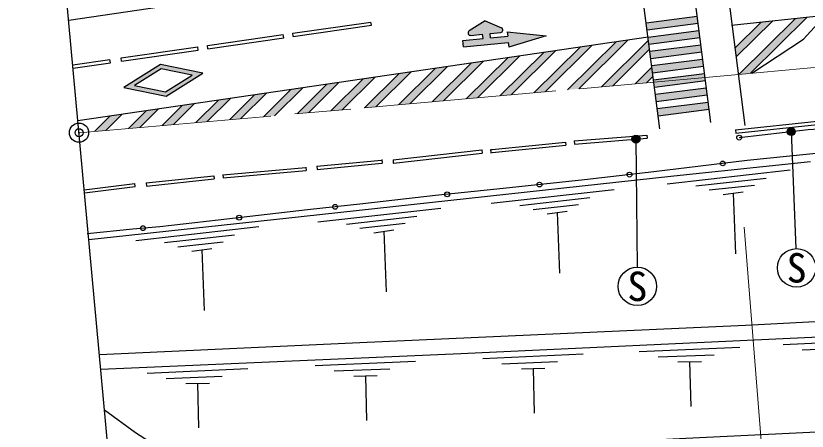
# Model space of a CAD drawing. Units: millimetres at full size, sheet at 1:1000; details may follow other scales. Extents: x 40000 to 680000, y 20000 to 380000.
# Drawn here: x 71138 to 120474, y 266452 to 292336 of the extents above; entities that cross this region are included whole.
import ezdxf
from ezdxf.enums import TextEntityAlignment as Align

# ---------------------------------------------------------------- set-up
doc = ezdxf.new("R2010")
doc.units = ezdxf.units.MM
doc.header["$LTSCALE"] = 1000
doc.header["$PDMODE"] = 32
doc.header["$PDSIZE"] = 500
doc.linetypes.add('CHAIN', pattern=[18.5, 12, -1.5, 3.5, -1.5])
for name, color, linetype, lineweight in [('M-BGD', 7, 'Continuous', 25), ('M-BGD-EXST', 7, 'Continuous', 25), ('M-BMK', 2, 'CHAIN', 13), ('M-BMK-OTRS', 5, 'Continuous', 25), ('M-BMK-SRVR', 3, 'Continuous', 25), ('M-STR-HTXT', 7, 'Continuous', 13), ('M-STR-STRC', 7, 'Continuous', 25)]:
    doc.layers.add(name, color=color, linetype=linetype, lineweight=lineweight)
doc.layers.add('M-OTRS', color=6, linetype='Continuous')
doc.styles.add('ＭＳ ゴシック', font='')
doc.styles.get('ＭＳ ゴシック').set_extended_font_data('MS Gothic')

msp = doc.modelspace()

# ---------------------------------------------------------------- hatches: boundary and pattern name
at = {"layer": 'M-BGD-EXST'}
for points in [[(119261, 285001, 1), (119700, 285240, 0.41421), (119361, 285340, 0.41421)], [(109581, 284531, 1), (110020, 284771, 0.41421), (109681, 284871, 0.41421)]]:
    msp.add_hatch(color=256, dxfattribs=at).paths.add_polyline_path(points)
at = {"layer": 'M-STR-STRC'}
for points in [[(113670, 291870), (113612, 292317), (110438, 291910), (110495, 291464)], [(120464, 292244), (119745, 292165), (116237, 288693), (116941, 288757)], [(99043, 290399), (101841, 290668), (101868, 290394), (104209, 291095), (101777, 291337), (101803, 291064), (100729, 290960), (100703, 291234), (101369, 291298, 0.77336), (101415, 291585), (100392, 292033), (99402, 291394, 0.78564), (99498, 291119), (100238, 291190), (100264, 290916), (99005, 290795)], [(118306, 292007), (117586, 291928), (115978, 290336), (116049, 289773)], [(110553, 291017), (110610, 290571), (113784, 290978), (113727, 291424)], [(109320, 290836), (108569, 290725), (105537, 287725), (106240, 287787)], [(110650, 290253), (110579, 290815), (107646, 287913), (108349, 287975)], [(104811, 290172), (104059, 290061), (101319, 287349), (102022, 287411)], [(107065, 290504), (106314, 290393), (103428, 287537), (104131, 287599)], [(110667, 290125), (110724, 289678), (113898, 290085), (113841, 290531)], [(102556, 289840), (101805, 289729), (99210, 287161), (99913, 287223)], [(113955, 289638), (110781, 289232), (110838, 288786), (114013, 289192)], [(98047, 289175), (97295, 289065), (94992, 286785), (95695, 286848)], [(100302, 289508), (99550, 289397), (97101, 286973), (97804, 287035)], [(110866, 288567), (110794, 289129), (109757, 288103), (110462, 288167)], [(95792, 288843), (95041, 288733), (92883, 286597), (93586, 286660)], [(114127, 288299), (114070, 288746), (110896, 288339), (110953, 287893)], [(91283, 288179), (90531, 288069), (88676, 286232), (89377, 286293)], [(93538, 288511), (92786, 288401), (90779, 286415), (91480, 286475)], [(89028, 287847), (88277, 287737), (86573, 286050), (87274, 286111)], [(111010, 287447), (111067, 287000), (114241, 287407), (114184, 287853)], [(84519, 287183), (83768, 287072), (82366, 285686), (83067, 285746)], [(86774, 287515), (86022, 287404), (84470, 285868), (85171, 285929)], [(82264, 286851), (81513, 286740), (80263, 285503), (80964, 285564)], [(114298, 286960), (111124, 286554), (111181, 286107), (114355, 286514)], [(77755, 286187), (77004, 286076), (76056, 285139), (76758, 285200)], [(80010, 286519), (79258, 286408), (78160, 285321), (78861, 285382)]]:
    msp.add_hatch(color=256, dxfattribs=at).paths.add_polyline_path(points)
h = msp.add_hatch(color=256, dxfattribs=at)
h.paths.add_polyline_path([(80161, 289300), (77880, 287869), (80518, 287332), (82799, 288763)])
h.paths.add_polyline_path([(80209, 289035), (78542, 287989), (80470, 287597), (82137, 288643)], flags=16)

# ---------------------------------------------------------------- linework, layer by layer
at = {"layer": 'M-BGD'}
for p, q in [((122739, 283942), (119392, 283593)), ((116730, 283325), (110916, 282613)), ((119392, 283593), (116730, 283325)), ((111755, 281875), (119417, 282732)), ((110916, 282613), (106585, 282121)), ((113541, 281734), (117913, 282226)), ((106585, 282121), (101522, 281574)), ((114370, 281482), (117196, 281791)), ((101522, 281574), (97301, 281137)), ((100776, 280666), (108438, 281523)), ((115242, 281201), (116493, 281369)), ((115867, 281285), (116015, 277506)), ((97301, 281137), (92764, 280624)), ((102562, 280526), (106934, 281017)), ((89323, 280238), (83761, 279608)), ((92764, 280624), (89323, 280238)), ((89973, 279496), (97635, 280353)), ((103391, 280273), (106217, 280582)), ((91758, 279355), (96130, 279847)), ((104263, 279992), (105514, 280160)), ((104888, 280076), (105036, 276297)), ((83761, 279608), (80106, 279192)), ((92588, 279102), (95413, 279411)), ((78423, 279048), (75578, 278754)), ((80106, 279192), (78423, 279048)), ((78623, 278340), (86285, 279197)), ((93459, 278821), (94711, 278990)), ((94085, 278906), (94233, 275126)), ((80409, 278200), (84781, 278691)), ((81238, 277947), (84064, 278256)), ((82110, 277666), (83361, 277834)), ((82736, 277750), (82883, 273971)), ((125246, 272113), (118984, 271830)), ((116266, 271673), (110004, 271390)), ((120167, 271517), (123648, 271658)), ((106514, 271248), (100252, 270965)), ((111188, 271077), (114668, 271218)), ((96061, 270799), (89798, 270516)), ((101435, 270651), (104916, 270793)), ((102660, 270338), (104127, 270368)), ((112412, 270764), (113879, 270794)), ((113145, 270779), (113211, 267997)), ((85592, 270329), (79329, 270046)), ((80513, 269732), (83993, 269874)), ((90982, 270203), (94462, 270344)), ((92206, 269889), (93673, 269919)), ((92940, 269904), (93005, 267122)), ((103393, 270353), (103458, 267571)), ((81737, 269419), (83204, 269449)), ((82471, 269434), (82536, 266652))]:
    msp.add_line(p, q, dxfattribs=at)
for points in [[(74433, 292066), (93373, 294861), (96511, 295680), (100088, 297022), (109081, 303713), (110986, 306075), (111921, 308049), (112587, 309964), (112727, 310864), (112711, 313238), (111956, 314589), (110835, 316026), (109807, 317241), (104496, 322993), (102241, 325377), (99346, 328751), (96951, 331533), (95642, 333042), (91750, 337277), (89547, 339626)], [(116232, 284746), (120536, 285242), (122462, 285384), (125834, 285745), (128100, 285909), (131351, 286172), (133599, 286401), (136095, 286609), (139776, 286937), (141987, 287112), (145395, 287398), (148045, 287638), (150289, 287846), (153466, 288130), (155624, 288283), (158533, 288493)], [(120681, 283237), (112155, 282342), (88937, 279816), (75693, 278383)], [(204196, 274976), (188960, 272768), (170300, 270282), (157834, 268473), (147993, 268426), (139337, 267418), (128798, 266762), (112910, 265988), (97580, 265214), (87834, 264720), (82110, 264509), (80116, 265377), (78591, 266338), (76671, 267768)], [(126100, 273546), (116637, 273045), (92129, 271931), (76354, 271209)], [(76436, 270321), (98876, 271299), (120311, 272290), (126175, 272558)]]:
    msp.add_lwpolyline(points, dxfattribs=at)
for centre in [(116232, 284746), (115209, 283139), (109395, 282441), (103783, 281819), (98029, 281212), (91043, 280431), (85065, 279756), (79067, 279103)]:
    msp.add_circle(centre, 150, dxfattribs=at)
at = {"layer": 'M-BGD-EXST'}
for p, q in [((119481, 285120), (119767, 277828)), ((109801, 284651), (109874, 276678))]:
    msp.add_line(p, q, dxfattribs=at)
for centre, radius in [((119481, 285120), 250), ((109801, 284651), 250), ((119814, 276629), 1200), ((109885, 275478), 1200)]:
    msp.add_circle(centre, radius, dxfattribs=at)
at = {"layer": 'M-BMK'}
msp.add_lwpolyline([(75079, 285054), (92858, 286595), (108863, 288021), (116202, 288690), (131301, 290055), (140777, 290926), (153993, 292068), (170558, 293620), (174348, 293967), (196180, 295835), (214022, 297386)], dxfattribs=at)
at = {"layer": 'M-BMK-OTRS'}
msp.add_line((79020, 242259), (71138, 327850), dxfattribs=at)
at = {"layer": 'M-BMK-SRVR'}
msp.add_circle((75079, 285054), 600, dxfattribs=at)
at = {"layer": 'M-OTRS'}
msp.add_point((75079, 285054), dxfattribs=at)
at = {"layer": 'M-STR-HTXT'}
msp.add_line((116547, 279159), (118306, 256922), dxfattribs=at)
at = {"layer": 'M-STR-STRC'}
for p, q in [((115053, 297627), (116591, 285496)), ((114460, 285696), (113106, 296269)), ((111286, 285290), (109932, 295863)), ((110438, 291910), (113612, 292317)), ((116237, 288693), (119745, 292165)), ((116941, 288757), (120464, 292244)), ((88410, 291251), (93278, 291949)), ((100392, 292033), (99402, 291394)), ((100392, 292033), (101415, 291585)), ((110495, 291464), (113670, 291870)), ((115978, 290336), (117586, 291928)), ((116049, 289773), (118306, 292007)), ((83090, 290488), (87813, 291165)), ((87838, 290967), (87813, 291165)), ((88435, 291053), (88410, 291251)), ((99498, 291119), (100238, 291190)), ((100264, 290916), (100238, 291190)), ((100703, 291234), (101369, 291298)), ((100729, 290960), (100703, 291234)), ((101777, 291337), (104209, 291095)), ((101777, 291337), (101803, 291064)), ((104209, 291095), (101868, 290394)), ((110553, 291017), (113727, 291424)), ((110553, 291017), (75012, 285783)), ((83115, 290290), (87838, 290967)), ((99005, 290795), (100264, 290916)), ((99043, 290399), (99005, 290795)), ((99043, 290399), (101841, 290668)), ((100729, 290960), (101803, 291064)), ((101841, 290668), (101868, 290394)), ((108569, 290725), (105537, 287725)), ((109320, 290836), (106240, 287787)), ((110579, 290815), (107646, 287913)), ((110610, 290571), (113784, 290978)), ((77703, 289715), (82488, 290402)), ((77728, 289517), (82513, 290203)), ((82513, 290203), (82488, 290402)), ((83115, 290290), (83090, 290488)), ((104811, 290172), (102022, 287411)), ((106314, 290393), (103428, 287537)), ((107065, 290504), (104131, 287599)), ((110650, 290253), (108349, 287975)), ((108349, 287975), (110650, 290253)), ((110667, 290125), (113841, 290531)), ((74689, 289283), (77007, 289616)), ((77032, 289417), (77007, 289616)), ((77728, 289517), (77703, 289715)), ((101805, 289729), (99210, 287161)), ((102556, 289840), (99913, 287223)), ((104059, 290061), (101319, 287349)), ((110724, 289678), (113898, 290085)), ((110781, 289232), (113955, 289638)), ((74708, 289084), (77032, 289417)), ((98047, 289175), (95695, 286848)), ((99550, 289397), (97101, 286973)), ((100302, 289508), (97804, 287035)), ((110794, 289129), (109757, 288103)), ((110838, 288786), (114013, 289192)), ((95041, 288733), (92883, 286597)), ((95792, 288843), (93586, 286660)), ((97295, 289065), (94992, 286785)), ((110896, 288339), (114070, 288746)), ((91283, 288179), (89377, 286293)), ((92786, 288401), (90779, 286415)), ((93538, 288511), (91480, 286475)), ((110866, 288567), (110462, 288167)), ((110953, 287893), (114127, 288299)), ((88277, 287737), (86573, 286050)), ((89028, 287847), (87274, 286111)), ((90531, 288069), (88676, 286232)), ((111010, 287447), (114184, 287853)), ((84519, 287183), (83067, 285746)), ((86022, 287404), (84470, 285868)), ((86774, 287515), (85171, 285929)), ((111067, 287000), (114241, 287407)), ((81513, 286740), (80263, 285503)), ((82264, 286851), (80964, 285564)), ((83768, 287072), (82366, 285686)), ((111124, 286554), (114298, 286960)), ((77755, 286187), (76758, 285200)), ((79258, 286408), (78160, 285321)), ((80010, 286519), (78861, 285382)), ((111181, 286107), (114355, 286514)), ((77004, 286076), (76056, 285139)), ((116015, 285228), (121105, 285765)), ((116015, 285228), (116036, 285029)), ((110483, 284907), (110500, 284708)), ((105417, 284472), (105437, 284273)), ((105946, 284539), (105962, 284340)), ((100191, 283977), (100213, 283779)), ((100741, 284007), (100761, 283803)), ((93948, 283375), (93969, 283151)), ((94664, 283360), (94667, 283160)), ((89212, 282898), (89232, 282694)), ((89896, 282963), (89917, 282764)), ((83485, 282372), (83506, 282174)), ((84047, 282432), (84064, 282233)), ((75400, 281495), (78553, 281891)), ((78578, 281692), (78553, 281891)), ((79274, 281926), (79295, 281727)), ((75425, 281297), (78578, 281692))]:
    msp.add_line(p, q, dxfattribs=at)
for points in [[(117020, 288764), (120237, 290883), (121589, 292367), (115764, 291728)], [(88435, 291053), (93303, 291751), (93278, 291949)], [(116036, 285029), (121121, 285566), (121126, 285566)], [(105937, 284538), (105949, 284539), (110483, 284907)], [(105962, 284339), (105970, 284340), (110500, 284708)], [(100750, 284007), (100830, 284011), (105417, 284472)], [(100761, 283807), (100845, 283812), (105437, 284273)], [(94664, 283360), (94671, 283360), (100186, 283977), (100202, 283978)], [(94667, 283160), (94684, 283160), (100203, 283778), (100213, 283778)], [(89898, 282963), (93944, 283349), (93966, 283350)], [(84043, 282432), (84048, 282432), (89211, 282893), (89212, 282893)], [(89917, 282764), (93955, 283149), (93969, 283150)], [(79274, 281926), (83485, 282372), (83485, 282372)], [(84064, 282233), (84067, 282233), (89230, 282694), (89232, 282694)], [(79295, 281727), (83506, 282174), (83506, 282174)]]:
    msp.add_lwpolyline(points, dxfattribs=at)
for points in [[(80161, 289300), (77880, 287869), (80518, 287332), (82799, 288763)], [(80209, 289035), (78542, 287989), (80470, 287597), (82137, 288643)]]:
    msp.add_lwpolyline(points, close=True, dxfattribs=at)
for centre, start, end in [((101355, 291448), 275.4818, 66.35), ((99484, 291268), 122.8632, 275.4818)]:
    msp.add_arc(centre, 150, start, end, dxfattribs=at)

# ---------------------------------------------------------------- texts
at = {"layer": 'M-BGD-EXST', "style": 'ＭＳ ゴシック'}
for p in [(119814, 276629), (109885, 275478)]:
    msp.add_text('S', height=1833, dxfattribs=at).set_placement(p, align=Align.MIDDLE_CENTER)

doc.saveas('drawing.dxf')
